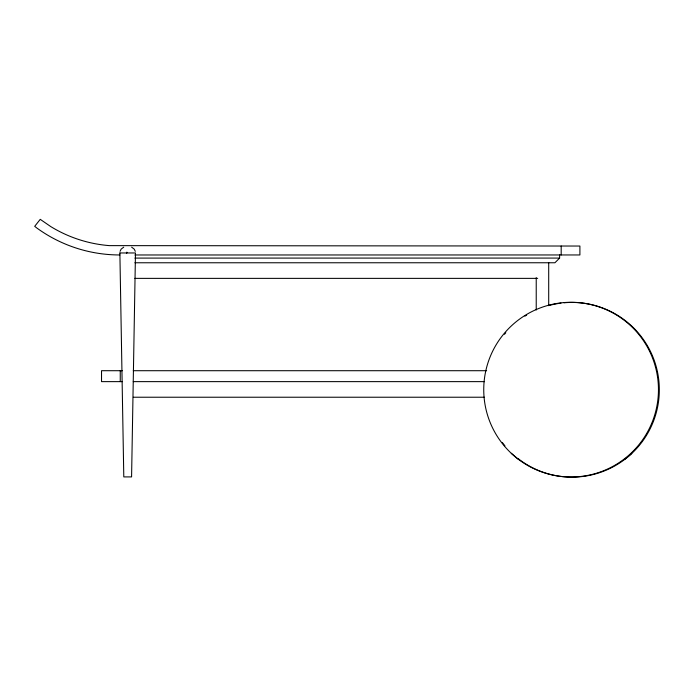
<?xml version="1.0" encoding="UTF-8"?>
<svg xmlns="http://www.w3.org/2000/svg" width="694" height="694" viewBox="0 0 694 694"><rect width="100%" height="100%" fill="white"/><g stroke="black" fill="none" stroke-linecap="round" stroke-linejoin="round"><path stroke-width="1.04" d="M561.186 254.958L561.186 246.04M126.872 252.963L126.872 252.139L126.586 252.963M120.071 251.341L121.138 249.137L123.723 247.168M559.607 254.958L559.607 258.081L554.931 262.757L134.879 262.774M624.8 459.35L631.783 453.451M119.854 252.963L135.477 252.963L131.582 476.908L123.792 476.908L119.88 252.963M119.88 254.958L119.706 254.958A140.934 140.934 0 0 1 36.877 228.04L34.7 226.331L40.243 219.339L50.74 226.574A132.007 132.007 0 0 0 109.357 245.624L579.906 246.04L579.906 254.958L134.888 254.976M134.888 258.099L559.607 258.081M134.888 278.372L537.703 278.372M122.422 370.709L101.532 370.709L101.532 381.631L122.422 381.631M133.257 370.709L486.615 370.709M133.257 381.631L484.447 381.631M133.335 397.228L484.395 397.228M131.643 247.168L134.228 249.137L135.295 251.341M511.287 453.303L518.262 459.211M548.702 262.514L548.702 305.698M536.228 277.626L536.228 310.018M120.253 370.709L120.253 381.631M564.014 302.792A87.357 87.357 0 0 1 656.559 411.585A87.357 87.357 0 0 1 522.964 462.109M522.122 461.536A87.357 87.357 0 0 1 518.036 458.517M504.928 445.8A87.357 87.357 0 0 1 502.395 442.625M504.503 334.274A87.357 87.357 0 0 1 505.813 332.721M524.959 316.152A87.357 87.357 0 0 1 526.685 315.076M549.032 305.49A87.357 87.357 0 0 1 560.986 303.122M525.826 464.355A87.357 87.357 0 0 0 658.441 391.503A87.357 87.357 0 0 0 529.036 313.081A87.357 87.357 0 0 0 525.826 464.355"/></g></svg>
